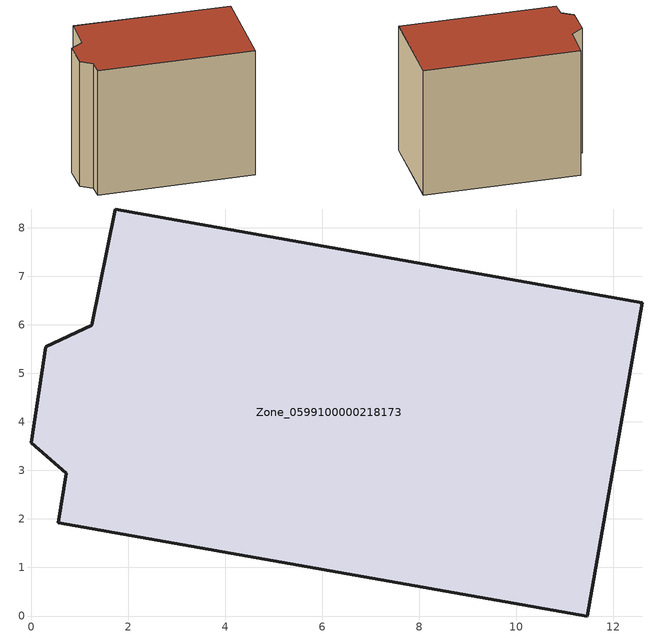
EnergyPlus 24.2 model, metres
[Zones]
Zone_0599100000218173
 floor ground (C_G): 12.6,6.46 11.46,0 0.56,1.92 0.72,2.94 0,3.57 0.3,5.55 1.25,5.99 1.73,8.39 z0
 wall outside (C_F): 11.46,0 12.6,6.46 1.73,8.39 1.25,5.99 0.3,5.55 0,3.57 0.72,2.94 0.56,1.92 11.46,0 z0:9.57
 roof outside (C_R): 1.25,5.99 0.3,5.55 0,3.57 0.72,2.94 0.56,1.92 11.46,0 12.6,6.46 1.73,8.39 z9.57
[BUILDING]
Pand.0599100000218173: North Axis=0; Terrain=City; Loads Convergence Tolerance Value=0.04; Temperature Convergence Tolerance Value=0.4; Solar Distribution=FullExterior; Maximum Number of Warmup Days=25; Minimum Number of Warmup Days=1
[Site:Location]
Rotterdam.The.Hague.AP_ZH_NLD Design_Conditions: Latitude=51.96; Longitude=4.45; Time Zone=1; Elevation=-4.5
[SITE:GROUNDTEMPERATURE:BUILDINGSURFACE]
18, 18, 18, 18, 18, 18, 18, 18, 18, 18, 18, 18
[MATERIAL] Thermal Absorptance=0.9; Solar Absorptance=0.7; Visible Absorptance=0.7
Name | Roughness | Thickness | Conductivity | Density | Specific Heat
G.TI.1946 | MediumSmooth | 0.15 | 1 | 540 | 1210
F.TI.1946 | Rough | 0.3 | 0.857143 | 1920 | 840
R.TI.1946 | MediumRough | 0.2 | 0.1 | 1500 | 1000
[CONSTRUCTION]
C_G: G.TI.1946
C_F: F.TI.1946
C_R: R.TI.1946
[ZONE]
Zone_0599100000218173: Type=1; Multiplier=1; Ceiling Height=Autocalculate; Volume=Autocalculate; Floor Area=autocalculate; Part of Total Floor Area=Yes
[ZONEINFILTRATION:DESIGNFLOWRATE]
Infil_Zone_0599100000218173: Zone or ZoneList or Space or SpaceList=Zone_0599100000218173; Schedule=AlwaysOn; Design Flow Rate Calculation Method=Flow/Area; Flow Rate per Floor Area=0.003; Constant Term Coefficient=1; Temperature Term Coefficient=0; Velocity Term Coefficient=0; Velocity Squared Term Coefficient=0
[HVACTEMPLATE:ZONE:IDEALLOADSAIRSYSTEM]
Zone_0599100000218173: Maximum Heating Supply Air Temperature=50; Minimum Cooling Supply Air Temperature=13; Maximum Heating Supply Air Humidity Ratio=0.0156; Minimum Cooling Supply Air Humidity Ratio=0.0077; Heating Limit=NoLimit; Cooling Limit=NoLimit; Dehumidification Control Type=ConstantSensibleHeatRatio; Cooling Sensible Heat Ratio=0.7; Dehumidification Setpoint=60; Humidification Control Type=None; Humidification Setpoint=30; Outdoor Air Method=None; Outdoor Air Flow Rate per Person=0.00944; Outdoor Air Flow Rate per Zone Floor Area=0; Outdoor Air Flow Rate per Zone=0; Demand Controlled Ventilation Type=None; Outdoor Air Economizer Type=NoEconomizer; Heat Recovery Type=None; Sensible Heat Recovery Effectiveness=0.7; Latent Heat Recovery Effectiveness=0.65
[ZONECONTROL:THERMOSTAT]
ThermostatControl_Zone_0599100000218173: Zone or ZoneList=Zone_0599100000218173; Control Type Schedule=DualSetpointControlType; Control 1=Thermostat_Zone_0599100000218173; Temperature Difference Between Cutout And Setpoint=0
[THERMOSTATSETPOINT:DUALSETPOINT]
Thermostat_Zone_0599100000218173: Heating Setpoint Temperature Schedule=HeatingSetpoint_Zone_0599100000218173; Cooling Setpoint Temperature Schedule=CoolingSetpoint_Zone_0599100000218173
[SCHEDULE:COMPACT]
HeatingSetpoint_Zone_0599100000218173: Through: 12/31, For: AllDays, Until: 24:00, 21
CoolingSetpoint_Zone_0599100000218173: Through: 12/31, For: AllDays, Until: 24:00, 24
DualSetpointControlType: Through: 12/31, For: AllDays, Until: 24:00, 4
AlwaysOn: Through: 12/31, For: AllDays, Until: 24:00, 1
